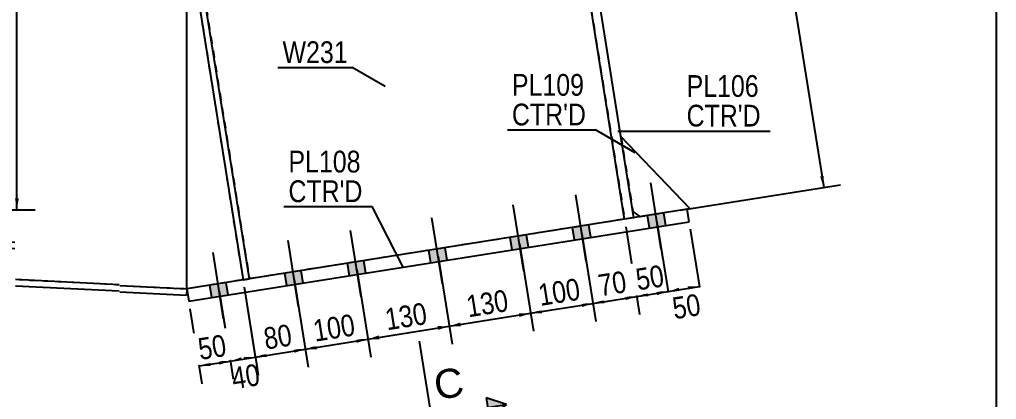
# Model space of a CAD drawing. Header units: millimetres. Extents: x -1017 to -614, y -187 to 90.
# Drawn here: x -742.9 to -614.3, y -47.9 to 2.1 of the extents above; entities that cross this region are included whole.
import ezdxf

# ---------------------------------------------------------------- set-up
doc = ezdxf.new("R2010")
doc.units = ezdxf.units.MM
doc.linetypes.add('DXK_LINE_DOT1', pattern=[1.8814, 0.9407, -0.9407])
doc.styles.add('Arial', font='ARIAL.TTF', dxfattribs={"height": 0.2})
doc.styles.add('Arial Narrow', font='ARIALN.TTF', dxfattribs={"height": 0.2})

# ---------------------------------------------------------------- blocks, each defined once
blk = doc.blocks.new('Unknown-624476614-1210')
at = {"color": 5, "linetype": 'Continuous'}
blk.add_line((-614.34, -186.63), (-614.34, 90.37), dxfattribs=at)
blk = doc.blocks.new('Part-624476614-1833 - 1690')
at = {"color": 2, "linetype": 'Continuous'}
for p, q in [((-790.6, -20.83), (-796.43, -20.83)), ((-796.43, -20.83), (-796.43, -21.67)), ((-796.43, -21.67), (-790.6, -21.67)), ((-784.65, -20.83), (-790.5, -20.83)), ((-790.5, -21.67), (-784.67, -21.67)), ((-784.67, -21.67), (-769.25, -22.44)), ((-784.65, -20.83), (-769.25, -21.6)), ((-769.15, -21.83), (-757.48, -22.42)), ((-769.15, -22.67), (-757.48, -23.25)), ((-757.38, -26.5), (-743.55, -27.19)), ((-757.38, -27.34), (-743.55, -28.03)), ((-743.45, -32.09), (-729.82, -32.78)), ((-743.45, -32.93), (-729.82, -33.61)), ((-729.72, -32.89), (-720.9, -33.33)), ((-720.9, -33.33), (-720.94, -34.17)), ((-729.72, -33.73), (-720.94, -34.17))]:
    blk.add_line(p, q, dxfattribs=at)
blk = doc.blocks.new('Part-624476614-1762 - 1690')
at = {"color": 2, "linetype": 'Continuous'}
for p, q in [((-784.65, 33.33), (-784.65, -20.83)), ((-720.9, 33.33), (-720.9, 19.73)), ((-720.9, -33.33), (-720.9, 14.42))]:
    blk.add_line(p, q, dxfattribs=at)
at = {"color": 7, "linetype": 'DXK_LINE_DOT1'}
for p, q in [((-769.25, 33.33), (-784.65, 33.33)), ((-757.48, 33.33), (-769.15, 33.33)), ((-743.55, 33.33), (-757.38, 33.33)), ((-729.82, 33.33), (-743.45, 33.33)), ((-720.9, 33.33), (-729.72, 33.33)), ((-720.9, 14.42), (-720.9, 33.33)), ((-784.65, -20.83), (-769.25, -21.6)), ((-769.15, -21.83), (-757.48, -22.42)), ((-757.38, -26.5), (-743.55, -27.19)), ((-743.45, -32.09), (-729.82, -32.78)), ((-729.72, -32.89), (-720.9, -33.33))]:
    blk.add_line(p, q, dxfattribs=at)
blk = doc.blocks.new('Part-624476614-1908 - 1690')
at = {"color": 2, "linetype": 'Continuous'}
for p, q in [((-672.41, 33.17), (-671.38, 33.33)), ((-663.29, -24.17), (-672.41, 33.17)), ((-662.06, -23.98), (-671.17, 33.33))]:
    blk.add_line(p, q, dxfattribs=at)
at = {"color": 7, "linetype": 'DXK_LINE_DOT1'}
for p, q in [((-671.38, 33.33), (-671.18, 33.37)), ((-671.18, 33.37), (-671.17, 33.33)), ((-662.06, -23.98), (-663.29, -24.17))]:
    blk.add_line(p, q, dxfattribs=at)
blk = doc.blocks.new('Part-624476614-1930 - 1690')
at = {"color": 2, "linetype": 'Continuous'}
for p, q in [((-723.07, 33.33), (-723.89, 33.2)), ((-723.89, 33.2), (-713.5, -32.16)), ((-712.67, -32.02), (-723.07, 33.33))]:
    blk.add_line(p, q, dxfattribs=at)
at = {"color": 7, "linetype": 'DXK_LINE_DOT1'}
blk.add_line((-713.5, -32.16), (-712.67, -32.02), dxfattribs=at)
blk = doc.blocks.new('Part-624476614-1952 - 1690')
at = {"color": 7, "linetype": 'DXK_LINE_DOT1'}
for p, q in [((-723.07, 33.33), (-723.89, 33.2)), ((-723.89, 33.2), (-713.5, -32.16)), ((-723.07, 33.33), (-712.67, -32.02))]:
    blk.add_line(p, q, dxfattribs=at)
blk = doc.blocks.new('Part-624476614-2010 - 1690')
at = {"color": 2, "linetype": 'Continuous'}
for p, q in [((-655.06, -22.86), (-720.9, -33.33)), ((-654.8, -24.51), (-655.06, -22.86)), ((-720.64, -34.98), (-654.8, -24.51)), ((-720.9, -33.33), (-720.64, -34.98))]:
    blk.add_line(p, q, dxfattribs=at)
blk = doc.blocks.new('Part-624476614-2039 - 1690')
at = {"color": 2, "linetype": 'Continuous'}
for p, q in [((-654.65, -22.8), (-663.76, -13.28)), ((-654.65, -22.8), (-655.06, -22.86)), ((-662.19, -23.15), (-661.24, -23.85))]:
    blk.add_line(p, q, dxfattribs=at)
at = {"color": 7, "linetype": 'DXK_LINE_DOT1'}
for p, q in [((-663.76, -13.28), (-662.19, -23.15)), ((-655.06, -22.86), (-661.24, -23.85))]:
    blk.add_line(p, q, dxfattribs=at)
blk = doc.blocks.new('Part-624476614-2366 - 1690')
at = {"color": 2, "linetype": 'Continuous'}
for p, q in [((-720.9, 33.33), (-720.9, 19.73)), ((-672.41, 33.17), (-672.44, 33.33)), ((-720.9, -33.33), (-720.9, 14.42))]:
    blk.add_line(p, q, dxfattribs=at)
at = {"color": 7, "linetype": 'DXK_LINE_DOT1'}
for p, q in [((-672.44, 33.33), (-720.9, 33.33)), ((-672.41, 33.17), (-663.29, -24.17)), ((-663.29, -24.17), (-712.67, -32.02)), ((-713.5, -32.16), (-720.9, -33.33))]:
    blk.add_line(p, q, dxfattribs=at)
blk = doc.blocks.new('Bolt-624476614-2371 - 1690')
at = {"linetype": 'Continuous'}
for points in [[(-658.11, -23.35), (-660.25, -23.69), (-659.99, -25.33), (-657.85, -24.99)], [(-658.11, -23.35), (-660.25, -23.69), (-659.99, -25.33), (-657.85, -24.99)], [(-667.98, -24.92), (-670.12, -25.26), (-669.86, -26.9), (-667.72, -26.56)], [(-667.98, -24.92), (-670.12, -25.26), (-669.86, -26.9), (-667.72, -26.56)], [(-676.21, -26.23), (-678.35, -26.57), (-678.09, -28.21), (-675.95, -27.87)], [(-676.21, -26.23), (-678.35, -26.57), (-678.09, -28.21), (-675.95, -27.87)], [(-686.91, -27.93), (-689.05, -28.27), (-688.79, -29.91), (-686.65, -29.57)], [(-686.91, -27.93), (-689.05, -28.27), (-688.79, -29.91), (-686.65, -29.57)], [(-697.61, -29.63), (-699.75, -29.97), (-699.49, -31.62), (-697.35, -31.28)], [(-697.61, -29.63), (-699.75, -29.97), (-699.49, -31.62), (-697.35, -31.28)], [(-705.84, -30.94), (-707.98, -31.28), (-707.72, -32.92), (-705.58, -32.58)], [(-705.84, -30.94), (-707.98, -31.28), (-707.72, -32.92), (-705.58, -32.58)], [(-715.72, -32.51), (-717.86, -32.85), (-717.6, -34.5), (-715.46, -34.15)], [(-715.72, -32.51), (-717.86, -32.85), (-717.6, -34.5), (-715.46, -34.15)]]:
    blk.add_hatch(color=3, dxfattribs=at).paths.add_polyline_path(points)
at = {"color": 3, "linetype": 'Continuous'}
for p, q in [((-658.45, -28.12), (-659.83, -19.4)), ((-658.45, -28.12), (-659.83, -19.4)), ((-668.32, -29.69), (-669.71, -20.97)), ((-668.32, -29.69), (-669.71, -20.97)), ((-676.55, -31), (-677.94, -22.28)), ((-676.55, -31), (-677.94, -22.28)), ((-687.25, -32.7), (-688.64, -23.98)), ((-687.25, -32.7), (-688.64, -23.98)), ((-659.99, -25.33), (-660.25, -23.69)), ((-659.99, -25.33), (-660.25, -23.69)), ((-657.85, -24.99), (-658.11, -23.35)), ((-657.85, -24.99), (-658.11, -23.35)), ((-697.95, -34.4), (-699.34, -25.68)), ((-697.95, -34.4), (-699.34, -25.68)), ((-669.86, -26.9), (-670.12, -25.26)), ((-669.86, -26.9), (-670.12, -25.26)), ((-667.72, -26.56), (-667.98, -24.92)), ((-667.72, -26.56), (-667.98, -24.92)), ((-706.18, -35.71), (-707.57, -26.99)), ((-706.18, -35.71), (-707.57, -26.99)), ((-678.09, -28.21), (-678.35, -26.57)), ((-678.09, -28.21), (-678.35, -26.57)), ((-675.95, -27.87), (-676.21, -26.23)), ((-675.95, -27.87), (-676.21, -26.23)), ((-688.79, -29.91), (-689.05, -28.27)), ((-688.79, -29.91), (-689.05, -28.27)), ((-686.65, -29.57), (-686.91, -27.93)), ((-686.65, -29.57), (-686.91, -27.93)), ((-716.06, -37.28), (-717.44, -28.56)), ((-716.06, -37.28), (-717.44, -28.56)), ((-699.49, -31.62), (-699.75, -29.97)), ((-699.49, -31.62), (-699.75, -29.97)), ((-697.35, -31.28), (-697.61, -29.63)), ((-697.35, -31.28), (-697.61, -29.63)), ((-707.72, -32.92), (-707.98, -31.28)), ((-707.72, -32.92), (-707.98, -31.28)), ((-705.58, -32.58), (-705.84, -30.94)), ((-705.58, -32.58), (-705.84, -30.94)), ((-717.6, -34.5), (-717.86, -32.85)), ((-717.6, -34.5), (-717.86, -32.85)), ((-715.46, -34.15), (-715.72, -32.51)), ((-715.46, -34.15), (-715.72, -32.51))]:
    blk.add_line(p, q, dxfattribs=at)
blk = doc.blocks.new('StraightDimension-624476614-2751 - 1690')
at = {"linetype": 'Continuous'}
for points in [[(-743.51, 31.83), (-743.26, 33.33), (-743.01, 31.83)], [(-743.01, -21.42), (-743.26, -22.92), (-743.51, -21.42)]]:
    blk.add_hatch(color=7, dxfattribs=at).paths.add_polyline_path(points)
at = {"color": 7, "linetype": 'Continuous'}
for p, q in [((-746.18, 33.33), (-740.86, 33.33)), ((-743.26, -22.92), (-743.26, 33.33)), ((-747.51, -22.92), (-740.86, -22.92))]:
    blk.add_line(p, q, dxfattribs=at)
at = {"color": 0}
blk.add_wipeout([(-743.41, 8.55), (-747.61, 8.55), (-747.61, 1.87), (-743.41, 1.87)], dxfattribs=at)
at = {"color": 3, "style": 'Arial Narrow'}
blk.add_text('675', height=2.863, rotation=90.0002, dxfattribs=at).set_placement((-744.01, 2.47))
blk = doc.blocks.new('StraightDimension-624476614-2868 - 1690')
at = {"linetype": 'Continuous'}
for points in [[(-713.65, -42.86), (-715.17, -42.85), (-713.73, -42.36)], [(-713.4, -42.31), (-711.88, -42.32), (-713.32, -42.8)]]:
    blk.add_hatch(color=7, dxfattribs=at).paths.add_polyline_path(points)
at = {"color": 7, "linetype": 'Continuous'}
for p, q in [((-713.34, -33.14), (-711.53, -44.54)), ((-716.63, -33.67), (-714.82, -45.07)), ((-715.17, -42.85), (-711.88, -42.32))]:
    blk.add_line(p, q, dxfattribs=at)
at = {"color": 0}
blk.add_wipeout([(-710.44, -46.5), (-711.1, -42.35), (-715.9, -43.11), (-715.24, -47.26)], dxfattribs=at)
at = {"color": 3, "style": 'Arial Narrow'}
blk.add_text('40', height=2.863, rotation=9.0355, dxfattribs=at).set_placement((-714.74, -46.57))
blk = doc.blocks.new('StraightDimension-624476614-2886 - 1690')
at = {"linetype": 'Continuous'}
for points in [[(-717.77, -43.51), (-719.29, -43.5), (-717.84, -43.02)], [(-716.69, -42.83), (-715.17, -42.85), (-716.61, -43.33)]]:
    blk.add_hatch(color=7, dxfattribs=at).paths.add_polyline_path(points)
at = {"color": 7, "linetype": 'Continuous'}
for p, q in [((-716.63, -33.67), (-714.79, -45.22)), ((-720.48, -35.97), (-718.91, -45.87)), ((-719.29, -43.5), (-715.17, -42.85))]:
    blk.add_line(p, q, dxfattribs=at)
at = {"color": 0}
blk.add_wipeout([(-714.85, -42.64), (-715.51, -38.5), (-720.31, -39.26), (-719.65, -43.41)], dxfattribs=at)
at = {"color": 3, "style": 'Arial Narrow'}
blk.add_text('50', height=2.863, rotation=9.0355, dxfattribs=at).set_placement((-719.15, -42.72))
blk = doc.blocks.new('StraightDimension-624476614-2899 - 1690')
at = {"linetype": 'Continuous'}
for points in [[(-668.96, -35.24), (-667.44, -35.26), (-668.88, -35.74)], [(-674.15, -36.58), (-675.67, -36.56), (-674.23, -36.08)]]:
    blk.add_hatch(color=7, dxfattribs=at).paths.add_polyline_path(points)
at = {"color": 7, "linetype": 'Continuous'}
for p, q in [((-668.9, -26.08), (-667.06, -37.63)), ((-677.13, -27.38), (-675.29, -38.93)), ((-675.67, -36.56), (-667.44, -35.26))]:
    blk.add_line(p, q, dxfattribs=at)
at = {"color": 0}
blk.add_wipeout([(-668.28, -35.24), (-668.93, -31.09), (-675.54, -32.14), (-674.88, -36.29)], dxfattribs=at)
at = {"color": 3, "style": 'Arial Narrow'}
blk.add_text('100', height=2.863, rotation=9.0355, dxfattribs=at).set_placement((-674.38, -35.6))
blk = doc.blocks.new('StraightDimension-624476614-2905 - 1690')
at = {"linetype": 'Continuous'}
for points in [[(-663.2, -34.33), (-661.68, -34.34), (-663.12, -34.82)], [(-665.92, -35.27), (-667.44, -35.26), (-666, -34.77)]]:
    blk.add_hatch(color=7, dxfattribs=at).paths.add_polyline_path(points)
at = {"color": 7, "linetype": 'Continuous'}
for p, q in [((-663.14, -25.16), (-661.3, -36.71)), ((-668.9, -26.08), (-667.06, -37.63)), ((-667.44, -35.26), (-661.68, -34.34))]:
    blk.add_line(p, q, dxfattribs=at)
at = {"color": 0}
blk.add_wipeout([(-662.18, -34.27), (-662.84, -30.12), (-667.64, -30.88), (-666.98, -35.03)], dxfattribs=at)
at = {"color": 3, "style": 'Arial Narrow'}
blk.add_text('70', height=2.863, rotation=9.0355, dxfattribs=at).set_placement((-666.48, -34.34))
blk = doc.blocks.new('StraightDimension-624476614-2909 - 1690')
at = {"linetype": 'Continuous'}
for points in [[(-660.16, -34.35), (-661.68, -34.34), (-660.23, -33.86)], [(-659.08, -33.67), (-657.56, -33.69), (-659, -34.17)]]:
    blk.add_hatch(color=7, dxfattribs=at).paths.add_polyline_path(points)
at = {"color": 7, "linetype": 'Continuous'}
for p, q in [((-663.14, -25.16), (-661.3, -36.71)), ((-659.02, -24.51), (-657.18, -36.06)), ((-661.68, -34.34), (-657.56, -33.69))]:
    blk.add_line(p, q, dxfattribs=at)
at = {"color": 0}
blk.add_wipeout([(-657.24, -33.48), (-657.9, -29.33), (-662.7, -30.1), (-662.04, -34.25)], dxfattribs=at)
at = {"color": 3, "style": 'Arial Narrow'}
blk.add_text('50', height=2.863, rotation=9.0355, dxfattribs=at).set_placement((-661.54, -33.56))
blk = doc.blocks.new('StraightDimension-624476614-2923 - 1690')
at = {"linetype": 'Continuous'}
for points in [[(-656.04, -33.7), (-657.56, -33.69), (-656.12, -33.2)], [(-654.97, -33.02), (-653.45, -33.03), (-654.89, -33.51)]]:
    blk.add_hatch(color=7, dxfattribs=at).paths.add_polyline_path(points)
at = {"color": 7, "linetype": 'Continuous'}
for p, q in [((-659.02, -24.51), (-657.21, -35.91)), ((-654.64, -25.5), (-653.09, -35.25)), ((-657.56, -33.69), (-653.45, -33.03))]:
    blk.add_line(p, q, dxfattribs=at)
at = {"color": 0}
blk.add_wipeout([(-652.42, -37.27), (-653.08, -33.12), (-657.88, -33.89), (-657.22, -38.04)], dxfattribs=at)
at = {"color": 3, "style": 'Arial Narrow'}
blk.add_text('50', height=2.863, rotation=9.0355, dxfattribs=at).set_placement((-656.72, -37.35))
blk = doc.blocks.new('StraightDimension-624476614-2936 - 1690')
at = {"linetype": 'Continuous'}
for points in [[(-687.89, -38.25), (-686.37, -38.27), (-687.81, -38.75)], [(-695.54, -39.98), (-697.07, -39.97), (-695.62, -39.48)]]:
    blk.add_hatch(color=7, dxfattribs=at).paths.add_polyline_path(points)
at = {"color": 7, "linetype": 'Continuous'}
for p, q in [((-687.83, -29.09), (-685.99, -40.64)), ((-698.52, -30.79), (-696.69, -42.34)), ((-697.07, -39.97), (-686.37, -38.27))]:
    blk.add_line(p, q, dxfattribs=at)
at = {"color": 0}
blk.add_wipeout([(-688.44, -38.44), (-689.1, -34.3), (-695.7, -35.35), (-695.04, -39.49)], dxfattribs=at)
at = {"color": 3, "style": 'Arial Narrow'}
blk.add_text('130', height=2.863, rotation=9.0355, dxfattribs=at).set_placement((-694.54, -38.81))
blk = doc.blocks.new('StraightDimension-624476614-2945 - 1690')
at = {"linetype": 'Continuous'}
for points in [[(-677.19, -36.55), (-675.67, -36.56), (-677.11, -37.05)], [(-684.85, -38.28), (-686.37, -38.27), (-684.92, -37.78)]]:
    blk.add_hatch(color=7, dxfattribs=at).paths.add_polyline_path(points)
at = {"color": 7, "linetype": 'Continuous'}
for p, q in [((-677.13, -27.38), (-675.29, -38.93)), ((-687.83, -29.09), (-685.99, -40.64)), ((-686.37, -38.27), (-675.67, -36.56))]:
    blk.add_line(p, q, dxfattribs=at)
at = {"color": 0}
blk.add_wipeout([(-677.74, -36.74), (-678.4, -32.59), (-685, -33.64), (-684.34, -37.79)], dxfattribs=at)
at = {"color": 3, "style": 'Arial Narrow'}
blk.add_text('130', height=2.863, rotation=9.0355, dxfattribs=at).set_placement((-683.84, -37.1))
blk = doc.blocks.new('StraightDimension-624476614-2954 - 1690')
at = {"linetype": 'Continuous'}
for points in [[(-710.36, -42.33), (-711.88, -42.32), (-710.44, -41.84)], [(-706.82, -41.26), (-705.3, -41.28), (-706.74, -41.76)]]:
    blk.add_hatch(color=7, dxfattribs=at).paths.add_polyline_path(points)
at = {"color": 7, "linetype": 'Continuous'}
for p, q in [((-706.75, -32.1), (-704.92, -43.65)), ((-713.34, -33.14), (-711.5, -44.69)), ((-711.88, -42.32), (-705.3, -41.28))]:
    blk.add_line(p, q, dxfattribs=at)
at = {"color": 0}
blk.add_wipeout([(-706.21, -41.27), (-706.87, -37.12), (-711.67, -37.88), (-711.01, -42.03)], dxfattribs=at)
at = {"color": 3, "style": 'Arial Narrow'}
blk.add_text('80', height=2.863, rotation=9.0355, dxfattribs=at).set_placement((-710.51, -41.35))
blk = doc.blocks.new('StraightDimension-624476614-2967 - 1690')
at = {"linetype": 'Continuous'}
for points in [[(-703.77, -41.29), (-705.3, -41.28), (-703.85, -40.79)], [(-698.59, -39.96), (-697.07, -39.97), (-698.51, -40.45)]]:
    blk.add_hatch(color=7, dxfattribs=at).paths.add_polyline_path(points)
at = {"color": 7, "linetype": 'Continuous'}
for p, q in [((-698.52, -30.79), (-696.69, -42.34)), ((-706.75, -32.1), (-704.92, -43.65)), ((-705.3, -41.28), (-697.07, -39.97))]:
    blk.add_line(p, q, dxfattribs=at)
at = {"color": 0}
blk.add_wipeout([(-697.9, -39.95), (-698.56, -35.8), (-705.16, -36.85), (-704.5, -41)], dxfattribs=at)
at = {"color": 3, "style": 'Arial Narrow'}
blk.add_text('100', height=2.863, rotation=9.0355, dxfattribs=at).set_placement((-704.01, -40.31))
blk = doc.blocks.new('StraightDimension-624476614-10371 - 1690')
at = {"linetype": 'Continuous'}
blk.add_hatch(color=7, dxfattribs=at).paths.add_polyline_path([(-722.4, 68.32), (-720.9, 68.07), (-722.4, 67.82)])
at = {"color": 7, "linetype": 'Continuous'}
for p, q in [((-720.9, -32.33), (-720.9, 72.57)), ((-732.79, 68.07), (-720.9, 68.07))]:
    blk.add_line(p, q, dxfattribs=at)
at = {"color": 0}
blk.add_wipeout([(-721.68, 68.97), (-721.68, 73.17), (-732.02, 73.17), (-732.02, 68.97)], dxfattribs=at)
at = {"color": 3, "style": 'Arial Narrow'}
blk.add_text('11980', height=2.863, dxfattribs=at).set_placement((-731.42, 69.57))
blk = doc.blocks.new('StraightDimension-624476614-8922 - 1690')
at = {"linetype": 'Continuous'}
for points in [[(-645.64, 32.29), (-645.62, 33.81), (-645.14, 32.37)], [(-637.06, -18.48), (-637.07, -20), (-637.55, -18.56)]]:
    blk.add_hatch(color=7, dxfattribs=at).paths.add_polyline_path(points)
at = {"color": 7, "linetype": 'Continuous'}
for p, q in [((-685.84, 27.41), (-643.4, 34.16)), ((-645.62, 33.81), (-637.07, -20)), ((-655.37, -22.91), (-634.85, -19.65))]:
    blk.add_line(p, q, dxfattribs=at)
at = {"color": 0}
blk.add_wipeout([(-640.67, 3.63), (-636.53, 4.29), (-637.58, 10.89), (-641.72, 10.23)], dxfattribs=at)
at = {"color": 3, "style": 'Arial Narrow'}
blk.add_text('654', height=2.863, rotation=-80.9647, dxfattribs=at).set_placement((-641.04, 9.73))
blk = doc.blocks.new('Mark-624476614-1904 - 1690')
at = {"color": 0}
for points in [[(-645.61, -8.07), (-645.61, -5.07), (-655.12, -5.07), (-655.12, -8.07)], [(-645.36, -11.97), (-645.36, -8.97), (-655.12, -8.97), (-655.12, -11.97)]]:
    blk.add_wipeout(points, dxfattribs=at)
for points in [[(-645.61, -8.07), (-645.61, -5.07), (-655.12, -5.07), (-655.12, -8.07)], [(-645.36, -11.97), (-645.36, -8.97), (-655.12, -8.97), (-655.12, -11.97)]]:
    blk.add_wipeout(points, dxfattribs=at)
at = {"color": 7, "linetype": 'Continuous'}
for p, q in [((-664.17, -12.57), (-655.72, -12.57)), ((-655.72, -12.57), (-644.11, -12.57))]:
    blk.add_line(p, q, dxfattribs=at)
at = {"color": 3, "style": 'Arial Narrow'}
blk.add_text('PL106', height=2.863, dxfattribs=at).set_placement((-655.12, -8.07))
at = {"color": 1, "style": 'Arial Narrow'}
blk.add_text("CTR'D", height=2.863, dxfattribs=at).set_placement((-655.12, -11.97))
blk = doc.blocks.new('Mark-624476614-2362 - 1690')
at = {"color": 0}
blk.add_wipeout([(-699.72, -3.61), (-699.72, -0.61), (-708.3, -0.61), (-708.3, -3.61)], dxfattribs=at)
blk.add_wipeout([(-699.72, -3.61), (-699.72, -0.61), (-708.3, -0.61), (-708.3, -3.61)], dxfattribs=at)
at = {"color": 7, "linetype": 'Continuous'}
for p in [(-708.9, -4.21), (-694.79, -6.71)]:
    blk.add_line(p, (-699.12, -4.21), dxfattribs=at)
at = {"color": 3, "style": 'Arial Narrow'}
blk.add_text('W231', height=2.863, dxfattribs=at).set_placement((-708.3, -3.61))
blk = doc.blocks.new('Mark-624476614-2006 - 1690')
at = {"color": 7, "linetype": 'Continuous'}
blk.add_line((-692.43, -30.49), (-696.51, -22.52), dxfattribs=at)
at = {"color": 0}
for points in [[(-698.01, -18.02), (-698.01, -15.02), (-707.52, -15.02), (-707.52, -18.02)], [(-697.76, -21.92), (-697.76, -18.92), (-707.52, -18.92), (-707.52, -21.92)]]:
    blk.add_wipeout(points, dxfattribs=at)
for points in [[(-698.01, -18.02), (-698.01, -15.02), (-707.52, -15.02), (-707.52, -18.02)], [(-697.76, -21.92), (-697.76, -18.92), (-707.52, -18.92), (-707.52, -21.92)]]:
    blk.add_wipeout(points, dxfattribs=at)
at = {"color": 7, "linetype": 'Continuous'}
blk.add_line((-708.12, -22.52), (-696.51, -22.52), dxfattribs=at)
at = {"color": 3, "style": 'Arial Narrow'}
blk.add_text('PL108', height=2.863, dxfattribs=at).set_placement((-707.52, -18.02))
at = {"color": 1, "style": 'Arial Narrow'}
blk.add_text("CTR'D", height=2.863, dxfattribs=at).set_placement((-707.52, -21.92))
blk = doc.blocks.new('Mark-624476614-2035 - 1690')
at = {"color": 7, "linetype": 'Continuous'}
blk.add_line((-661.91, -15.42), (-667.11, -12.42), dxfattribs=at)
at = {"color": 0}
for points in [[(-668.61, -7.92), (-668.61, -4.92), (-678.11, -4.92), (-678.11, -7.92)], [(-668.36, -11.82), (-668.36, -8.82), (-678.11, -8.82), (-678.11, -11.82)]]:
    blk.add_wipeout(points, dxfattribs=at)
for points in [[(-668.61, -7.92), (-668.61, -4.92), (-678.11, -4.92), (-678.11, -7.92)], [(-668.36, -11.82), (-668.36, -8.82), (-678.11, -8.82), (-678.11, -11.82)]]:
    blk.add_wipeout(points, dxfattribs=at)
at = {"color": 7, "linetype": 'Continuous'}
blk.add_line((-678.71, -12.42), (-667.11, -12.42), dxfattribs=at)
at = {"color": 3, "style": 'Arial Narrow'}
blk.add_text('PL109', height=2.863, dxfattribs=at).set_placement((-678.11, -7.92))
at = {"color": 1, "style": 'Arial Narrow'}
blk.add_text("CTR'D", height=2.863, dxfattribs=at).set_placement((-678.11, -11.82))
blk = doc.blocks.new('SectionMark-624476614-3163 - 1690')
at = {"linetype": 'Continuous'}
for points in [[(-698.49, 59.19), (-698.69, 60.43), (-696.22, 60.82)], [(-681.29, -48.94), (-681.49, -47.71), (-678.82, -48.55)]]:
    blk.add_hatch(color=30, dxfattribs=at).paths.add_polyline_path(points)
at = {"color": 30, "linetype": 'Continuous'}
for p, q in [((-706.09, 59.25), (-696.22, 60.82)), ((-698.49, 59.19), (-698.88, 61.66)), ((-698.88, 61.66), (-696.22, 60.82)), ((-696.22, 60.82), (-698.49, 59.19)), ((-678.82, -48.55), (-681.49, -47.71)), ((-681.49, -47.71), (-681.1, -50.18)), ((-678.82, -48.55), (-681.1, -50.18))]:
    blk.add_line(p, q, dxfattribs=at)
at = {"color": 0, "linetype": 'Continuous'}
for points in [[(-700.36, 54.09), (-700.99, 58.04), (-704.79, 57.43), (-704.16, 53.48)], [(-684.22, -47.39), (-684.85, -43.43), (-688.65, -44.04), (-688.03, -47.99)]]:
    blk.add_wipeout(points, dxfattribs=at)
at = {"color": 30, "linetype": 'Continuous'}
for p, q in [((-706.09, 59.25), (-704.52, 49.38)), ((-688.7, -50.12), (-690.27, -40.25)), ((-688.7, -50.12), (-678.82, -48.55))]:
    blk.add_line(p, q, dxfattribs=at)
at = {"color": 96, "linetype": 'Continuous', "style": 'Arial'}
for p in [(-704.16, 53.48), (-688.03, -47.99)]:
    blk.add_text('C', height=3.82, rotation=9.0355, dxfattribs=at).set_placement(p)

msp = doc.modelspace()

# ---------------------------------------------------------------- block references
for name in ['Unknown-624476614-1210', 'Part-624476614-1762 - 1690', 'Part-624476614-1930 - 1690', 'Part-624476614-1952 - 1690', 'Part-624476614-2366 - 1690', 'Part-624476614-1908 - 1690', 'Part-624476614-2039 - 1690', 'Bolt-624476614-2371 - 1690', 'Part-624476614-1833 - 1690', 'Part-624476614-2010 - 1690']:
    msp.add_blockref(name, (0, 0))

# ---------------------------------------------------------------- next in the draw order: block references
for name in ['StraightDimension-624476614-10371 - 1690', 'StraightDimension-624476614-8922 - 1690', 'StraightDimension-624476614-2751 - 1690', 'Mark-624476614-2362 - 1690', 'StraightDimension-624476614-2899 - 1690', 'StraightDimension-624476614-2936 - 1690', 'StraightDimension-624476614-2868 - 1690']:
    msp.add_blockref(name, (0, 0))

# ---------------------------------------------------------------- next in the draw order: block references
for name in ['Mark-624476614-1904 - 1690', 'StraightDimension-624476614-2905 - 1690', 'StraightDimension-624476614-2945 - 1690', 'StraightDimension-624476614-2954 - 1690', 'StraightDimension-624476614-2886 - 1690']:
    msp.add_blockref(name, (0, 0))

# ---------------------------------------------------------------- next in the draw order: block references
for name in ['Mark-624476614-2035 - 1690', 'StraightDimension-624476614-2909 - 1690', 'StraightDimension-624476614-2967 - 1690']:
    msp.add_blockref(name, (0, 0))

# ---------------------------------------------------------------- next in the draw order: block references
for name in ['Mark-624476614-2006 - 1690', 'StraightDimension-624476614-2923 - 1690']:
    msp.add_blockref(name, (0, 0))

# ---------------------------------------------------------------- next in the draw order: block references
msp.add_blockref('SectionMark-624476614-3163 - 1690', (0, 0))

doc.saveas('drawing.dxf')
